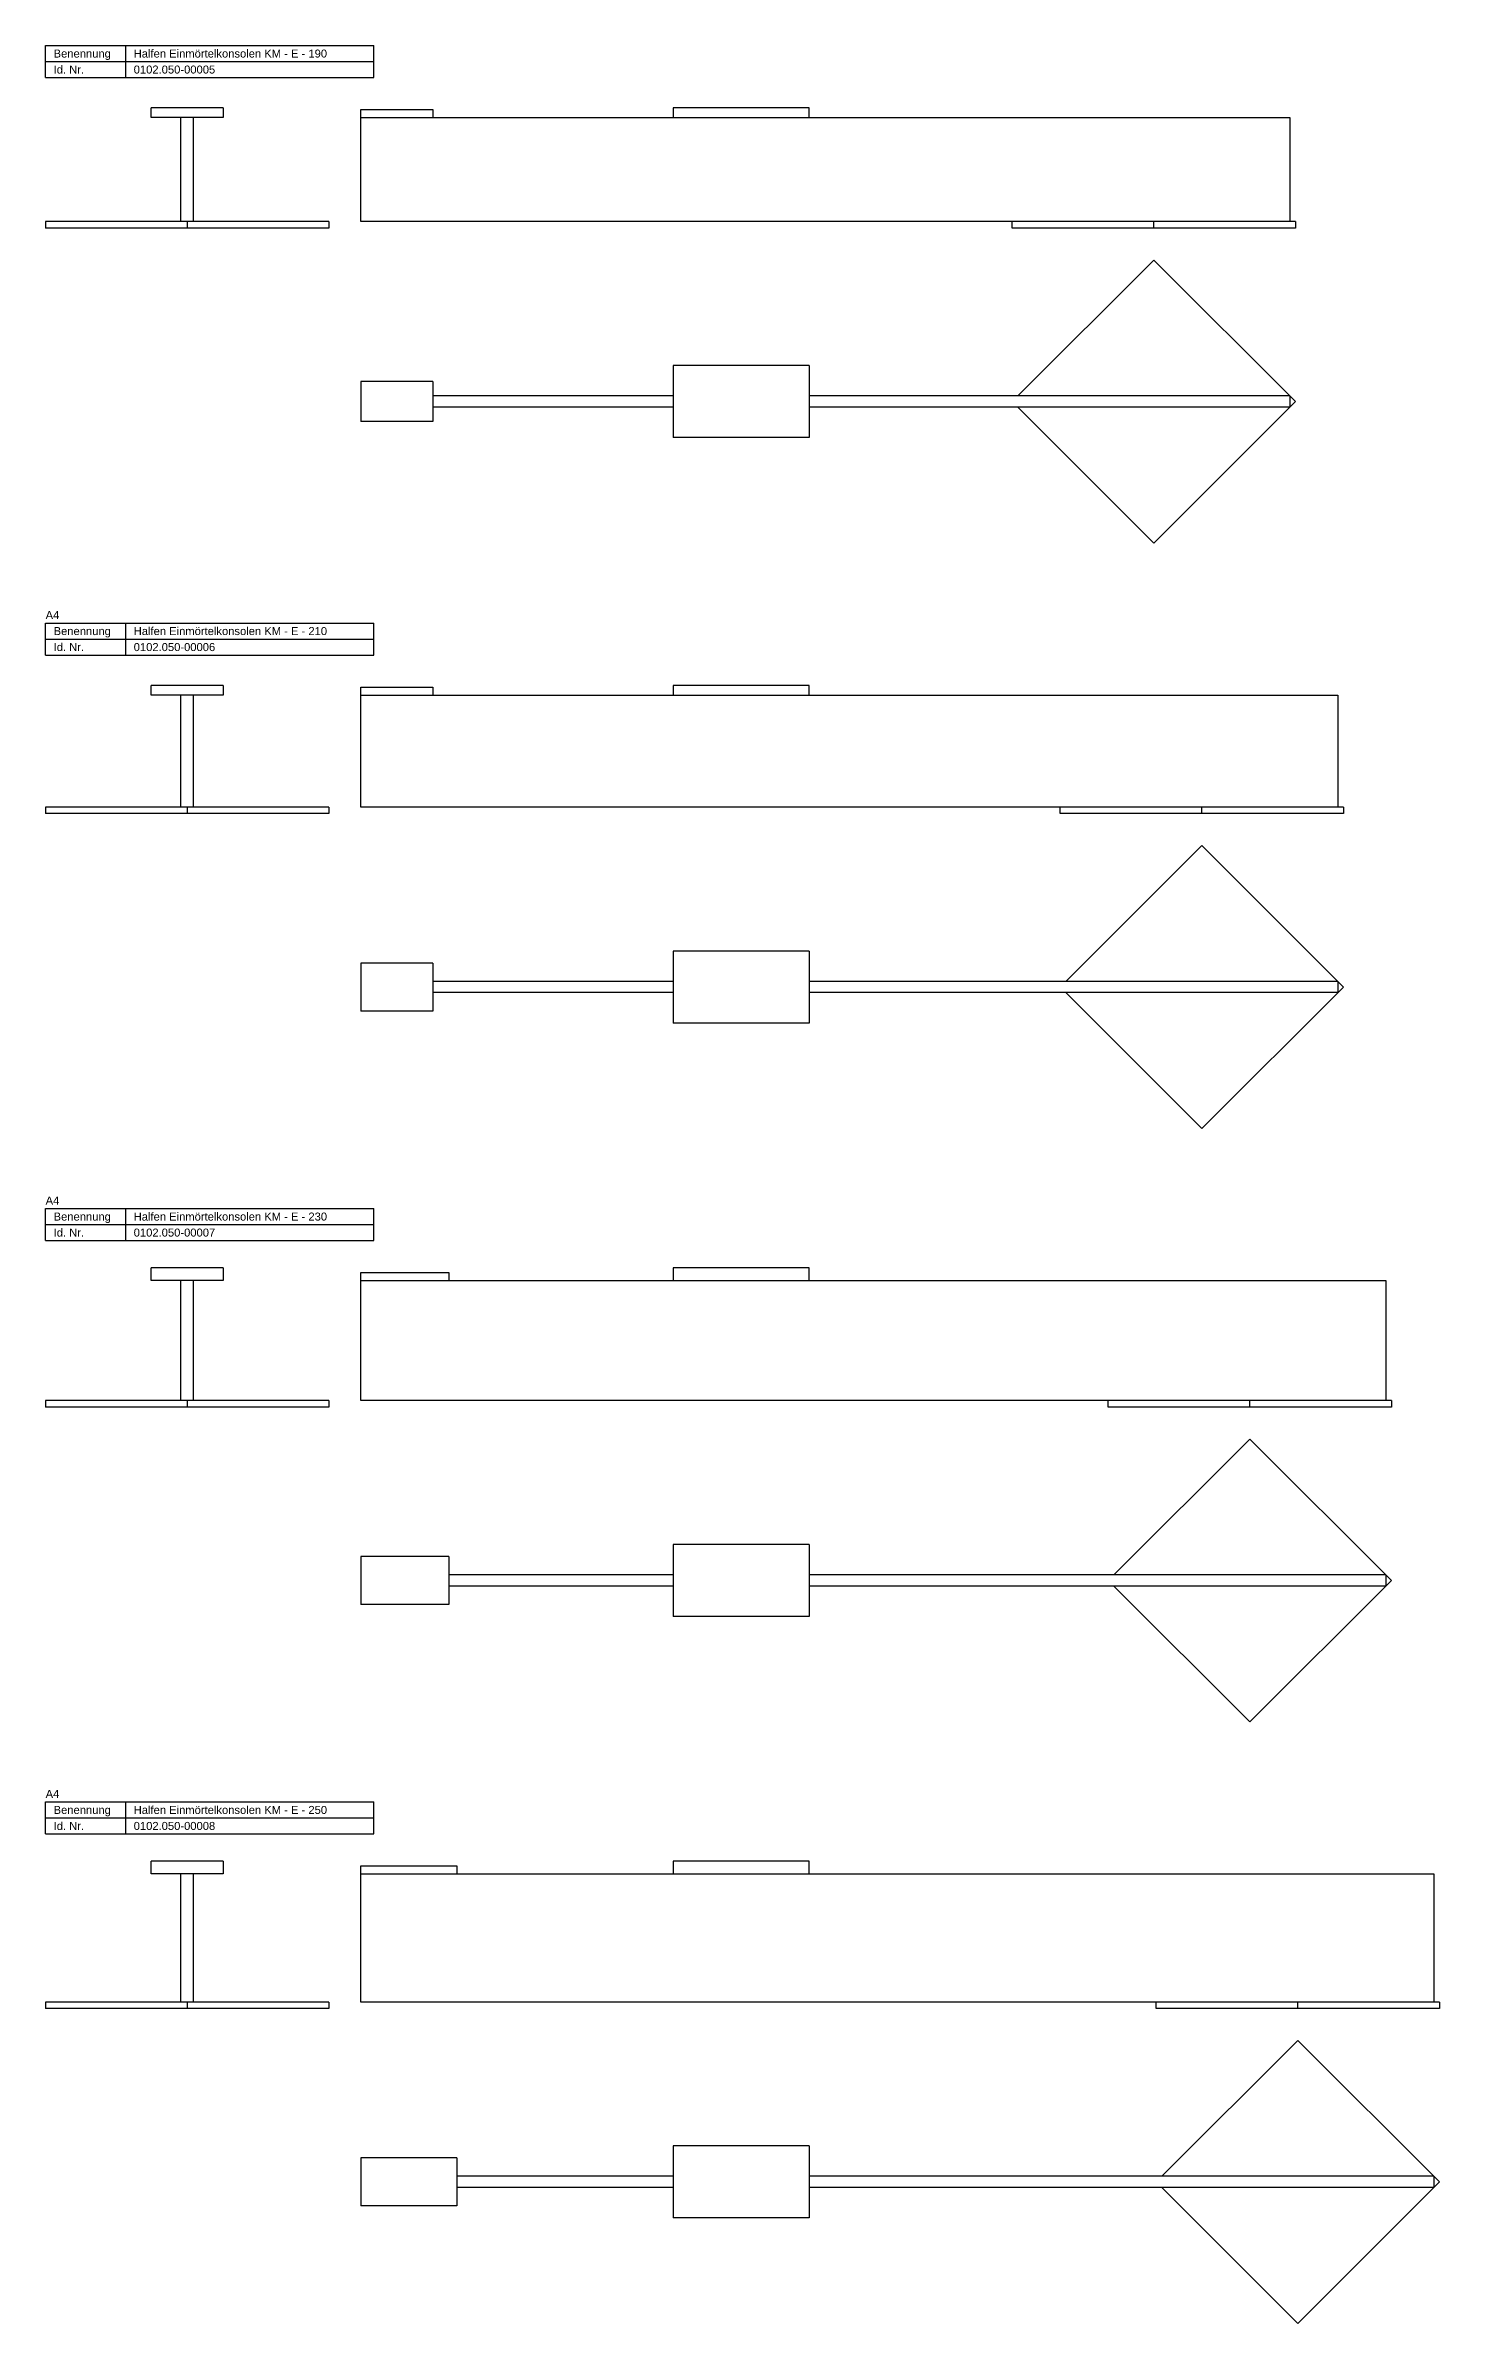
# Model space of a CAD drawing. Header units: millimetres. Extents: x 3 to 874, y -2573 to 271.
# Drawn here: x 3 to 874, y -2573 to -1150 of the extents above; entities that cross this region are included whole.
import ezdxf

# ---------------------------------------------------------------- set-up
doc = ezdxf.new("R2010")
doc.units = ezdxf.units.MM
doc.layers.add('HALFEN-KONSOLANKER', color=2, linetype='CONTINUOUS')
doc.styles.add('ARIAL50', font='ARIAL.TTF', dxfattribs={"height": 5})

msp = doc.modelspace()

# ---------------------------------------------------------------- linework, layer by layer
at = {"layer": 'HALFEN-KONSOLANKER'}
for p, q in [((3.4, -1149.9), (208.4, -1149.9)), ((3.4, -1169.9), (3.4, -1149.9)), ((53.4, -1169.9), (53.4, -1149.9)), ((208.4, -1169.9), (208.4, -1149.9)), ((3.4, -1159.9), (208.4, -1159.9)), ((3.4, -1169.9), (208.4, -1169.9)), ((114.3, -1188.9), (69.3, -1188.9)), ((69.3, -1194.9), (69.3, -1188.9)), ((114.3, -1194.9), (69.3, -1194.9)), ((87.8, -1259.9), (87.8, -1194.9)), ((95.8, -1259.9), (95.8, -1194.9)), ((114.3, -1188.9), (114.3, -1194.9)), ((200.2, -1259.9), (200.2, -1189.9)), ((200.2, -1189.9), (245.2, -1189.9)), ((200.2, -1194.9), (780.2, -1194.9)), ((245.2, -1189.9), (245.2, -1194.9)), ((480.2, -1188.9), (395.2, -1188.9)), ((395.2, -1188.9), (395.2, -1194.9)), ((480.2, -1194.9), (480.2, -1188.9)), ((780.2, -1194.9), (780.2, -1259.9)), ((180.2, -1259.9), (3.4, -1259.9)), ((3.4, -1259.9), (3.4, -1263.9)), ((180.2, -1263.9), (3.4, -1263.9)), ((91.8, -1259.9), (91.8, -1263.9)), ((180.2, -1259.9), (180.2, -1263.9)), ((783.7, -1259.9), (200.2, -1259.9)), ((606.9, -1263.9), (606.9, -1259.9)), ((783.7, -1263.9), (606.9, -1263.9)), ((695.3, -1263.9), (695.3, -1259.9)), ((783.7, -1259.9), (783.7, -1263.9)), ((695.3, -1283.9), (610.4, -1368.8)), ((783.7, -1372.3), (695.3, -1283.9)), ((480.2, -1349.8), (395.2, -1349.8)), ((395.2, -1349.8), (395.2, -1394.8)), ((480.2, -1349.8), (480.2, -1394.8)), ((245.2, -1359.8), (200.2, -1359.8)), ((200.2, -1359.8), (200.2, -1384.8)), ((245.2, -1359.8), (245.2, -1384.8)), ((395.2, -1368.8), (245.2, -1368.8)), ((395.2, -1375.8), (245.2, -1375.8)), ((780.2, -1368.8), (480.2, -1368.8)), ((780.2, -1375.8), (480.2, -1375.8)), ((610.4, -1375.8), (695.3, -1460.7)), ((695.3, -1460.7), (783.7, -1372.3)), ((780.2, -1368.8), (780.2, -1375.8)), ((245.2, -1384.8), (200.2, -1384.8)), ((480.2, -1394.8), (395.2, -1394.8)), ((3.4, -1510.7), (208.4, -1510.7)), ((3.4, -1530.7), (3.4, -1510.7)), ((3.4, -1520.7), (208.4, -1520.7)), ((53.4, -1530.7), (53.4, -1510.7)), ((208.4, -1530.7), (208.4, -1510.7)), ((3.4, -1530.7), (208.4, -1530.7)), ((114.3, -1549.7), (69.3, -1549.7)), ((69.3, -1555.7), (69.3, -1549.7)), ((114.3, -1549.7), (114.3, -1555.7)), ((200.2, -1550.7), (245.2, -1550.7)), ((200.2, -1625.7), (200.2, -1550.7)), ((245.2, -1550.7), (245.2, -1555.7)), ((480.2, -1549.7), (395.2, -1549.7)), ((395.2, -1549.7), (395.2, -1555.7)), ((480.2, -1555.7), (480.2, -1549.7)), ((114.3, -1555.7), (69.3, -1555.7)), ((87.8, -1625.7), (87.8, -1555.7)), ((95.8, -1625.7), (95.8, -1555.7)), ((200.2, -1555.7), (810.2, -1555.7)), ((810.2, -1555.7), (810.2, -1625.7)), ((180.2, -1625.7), (3.4, -1625.7)), ((3.4, -1625.7), (3.4, -1629.7)), ((180.2, -1629.7), (3.4, -1629.7)), ((91.8, -1625.7), (91.8, -1629.7)), ((180.2, -1625.7), (180.2, -1629.7)), ((813.7, -1625.7), (200.2, -1625.7)), ((636.9, -1629.7), (636.9, -1625.7)), ((813.7, -1629.7), (636.9, -1629.7)), ((725.3, -1629.7), (725.3, -1625.7)), ((813.7, -1625.7), (813.7, -1629.7)), ((725.3, -1649.7), (640.4, -1734.6)), ((813.7, -1738.1), (725.3, -1649.7)), ((480.2, -1715.6), (395.2, -1715.6)), ((395.2, -1715.6), (395.2, -1760.6)), ((480.2, -1715.6), (480.2, -1760.6)), ((245.2, -1723.1), (200.2, -1723.1)), ((200.2, -1723.1), (200.2, -1753.1)), ((245.2, -1723.1), (245.2, -1753.1)), ((395.2, -1734.6), (245.2, -1734.6)), ((810.2, -1734.6), (480.2, -1734.6)), ((810.2, -1734.6), (810.2, -1741.6)), ((395.2, -1741.6), (245.2, -1741.6)), ((810.2, -1741.6), (480.2, -1741.6)), ((640.4, -1741.6), (725.3, -1826.5)), ((725.3, -1826.5), (813.7, -1738.1)), ((245.2, -1753.1), (200.2, -1753.1)), ((480.2, -1760.6), (395.2, -1760.6)), ((3.4, -1876.5), (208.4, -1876.5)), ((3.4, -1896.5), (3.4, -1876.5)), ((53.4, -1896.5), (53.4, -1876.5)), ((208.4, -1896.5), (208.4, -1876.5)), ((3.4, -1886.5), (208.4, -1886.5)), ((3.4, -1896.5), (208.4, -1896.5)), ((114.3, -1913.5), (69.3, -1913.5)), ((69.3, -1921.5), (69.3, -1913.5)), ((114.3, -1913.5), (114.3, -1921.5)), ((200.2, -1996.5), (200.2, -1916.5)), ((200.2, -1916.5), (255.2, -1916.5)), ((255.2, -1916.5), (255.2, -1921.5)), ((480.2, -1913.5), (395.2, -1913.5)), ((395.2, -1913.5), (395.2, -1921.5)), ((480.2, -1921.5), (480.2, -1913.5)), ((114.3, -1921.5), (69.3, -1921.5)), ((87.8, -1996.5), (87.8, -1921.5)), ((95.8, -1996.5), (95.8, -1921.5)), ((200.2, -1921.5), (840.2, -1921.5)), ((840.2, -1921.5), (840.2, -1996.5)), ((180.2, -1996.5), (3.4, -1996.5)), ((3.4, -1996.5), (3.4, -2000.5)), ((180.2, -2000.5), (3.4, -2000.5)), ((91.8, -1996.5), (91.8, -2000.5)), ((180.2, -1996.5), (180.2, -2000.5)), ((843.7, -1996.5), (200.2, -1996.5)), ((666.9, -2000.5), (666.9, -1996.5)), ((843.7, -2000.5), (666.9, -2000.5)), ((755.3, -2000.5), (755.3, -1996.5)), ((843.7, -1996.5), (843.7, -2000.5)), ((755.3, -2020.5), (670.4, -2105.4)), ((843.7, -2108.9), (755.3, -2020.5)), ((480.2, -2086.4), (395.2, -2086.4)), ((395.2, -2086.4), (395.2, -2131.4)), ((480.2, -2086.4), (480.2, -2131.4)), ((255.2, -2093.9), (200.2, -2093.9)), ((200.2, -2093.9), (200.2, -2123.9)), ((255.2, -2093.9), (255.2, -2123.9)), ((395.2, -2105.4), (255.2, -2105.4)), ((840.2, -2105.4), (480.2, -2105.4)), ((840.2, -2105.4), (840.2, -2112.4)), ((395.2, -2112.4), (255.2, -2112.4)), ((840.2, -2112.4), (480.2, -2112.4)), ((670.4, -2112.4), (755.3, -2197.2)), ((755.3, -2197.2), (843.7, -2108.9)), ((255.2, -2123.9), (200.2, -2123.9)), ((480.2, -2131.4), (395.2, -2131.4)), ((3.4, -2267.2), (3.4, -2247.2)), ((3.4, -2247.2), (208.4, -2247.2)), ((53.4, -2267.2), (53.4, -2247.2)), ((208.4, -2267.2), (208.4, -2247.2)), ((3.4, -2257.2), (208.4, -2257.2)), ((3.4, -2267.2), (208.4, -2267.2)), ((114.3, -2284.2), (69.3, -2284.2)), ((69.3, -2292.2), (69.3, -2284.2)), ((114.3, -2284.2), (114.3, -2292.2)), ((200.2, -2287.2), (260.2, -2287.2)), ((200.2, -2372.2), (200.2, -2287.2)), ((260.2, -2287.2), (260.2, -2292.2)), ((480.2, -2284.2), (395.2, -2284.2)), ((395.2, -2284.2), (395.2, -2292.2)), ((480.2, -2292.2), (480.2, -2284.2)), ((114.3, -2292.2), (69.3, -2292.2)), ((87.8, -2372.2), (87.8, -2292.2)), ((95.8, -2372.2), (95.8, -2292.2)), ((200.2, -2292.2), (870.2, -2292.2)), ((870.2, -2292.2), (870.2, -2372.2)), ((180.2, -2372.2), (3.4, -2372.2)), ((3.4, -2372.2), (3.4, -2376.2)), ((180.2, -2376.2), (3.4, -2376.2)), ((91.8, -2372.2), (91.8, -2376.2)), ((180.2, -2372.2), (180.2, -2376.2)), ((873.7, -2372.2), (200.2, -2372.2)), ((696.9, -2376.2), (696.9, -2372.2)), ((873.7, -2376.2), (696.9, -2376.2)), ((785.3, -2376.2), (785.3, -2372.2)), ((873.7, -2372.2), (873.7, -2376.2)), ((785.3, -2396.2), (700.4, -2481.1)), ((873.7, -2484.6), (785.3, -2396.2)), ((260.2, -2469.6), (200.2, -2469.6)), ((200.2, -2469.6), (200.2, -2499.6)), ((260.2, -2469.6), (260.2, -2499.6)), ((480.2, -2462.1), (395.2, -2462.1)), ((395.2, -2462.1), (395.2, -2507.1)), ((480.2, -2462.1), (480.2, -2507.1)), ((395.2, -2481.1), (260.2, -2481.1)), ((395.2, -2488.1), (260.2, -2488.1)), ((870.2, -2481.1), (480.2, -2481.1)), ((870.2, -2488.1), (480.2, -2488.1)), ((700.4, -2488.1), (785.3, -2573)), ((785.3, -2573), (873.7, -2484.6)), ((870.2, -2481.1), (870.2, -2488.1)), ((260.2, -2499.6), (200.2, -2499.6)), ((480.2, -2507.1), (395.2, -2507.1))]:
    msp.add_line(p, q, dxfattribs=at)

# ---------------------------------------------------------------- texts
at = {"layer": 'HALFEN-KONSOLANKER', "style": 'ARIAL50'}
for s, p in [('Benennung', (8.4, -1157.4)), ('Halfen Einmörtelkonsolen KM - E - 190', (58.4, -1157.4)), ('Id. Nr.', (8.4, -1167.4)), ('0102.050-00005', (58.4, -1167.4)), ('A4', (3.4, -1508.2)), ('Benennung', (8.4, -1518.2)), ('Halfen Einmörtelkonsolen KM - E - 210', (58.4, -1518.2)), ('Id. Nr.', (8.4, -1528.2)), ('0102.050-00006', (58.4, -1528.2)), ('A4', (3.4, -1874)), ('Benennung', (8.4, -1884)), ('Id. Nr.', (8.4, -1894)), ('0102.050-00007', (58.4, -1894)), ('Halfen Einmörtelkonsolen KM - E - 230', (58.4, -1884)), ('A4', (3.4, -2244.7)), ('Benennung', (8.4, -2254.7)), ('Id. Nr.', (8.4, -2264.7)), ('0102.050-00008', (58.4, -2264.7)), ('Halfen Einmörtelkonsolen KM - E - 250', (58.4, -2254.7))]:
    msp.add_text(s, height=5, dxfattribs=at).set_placement(p)

doc.saveas('drawing.dxf')
